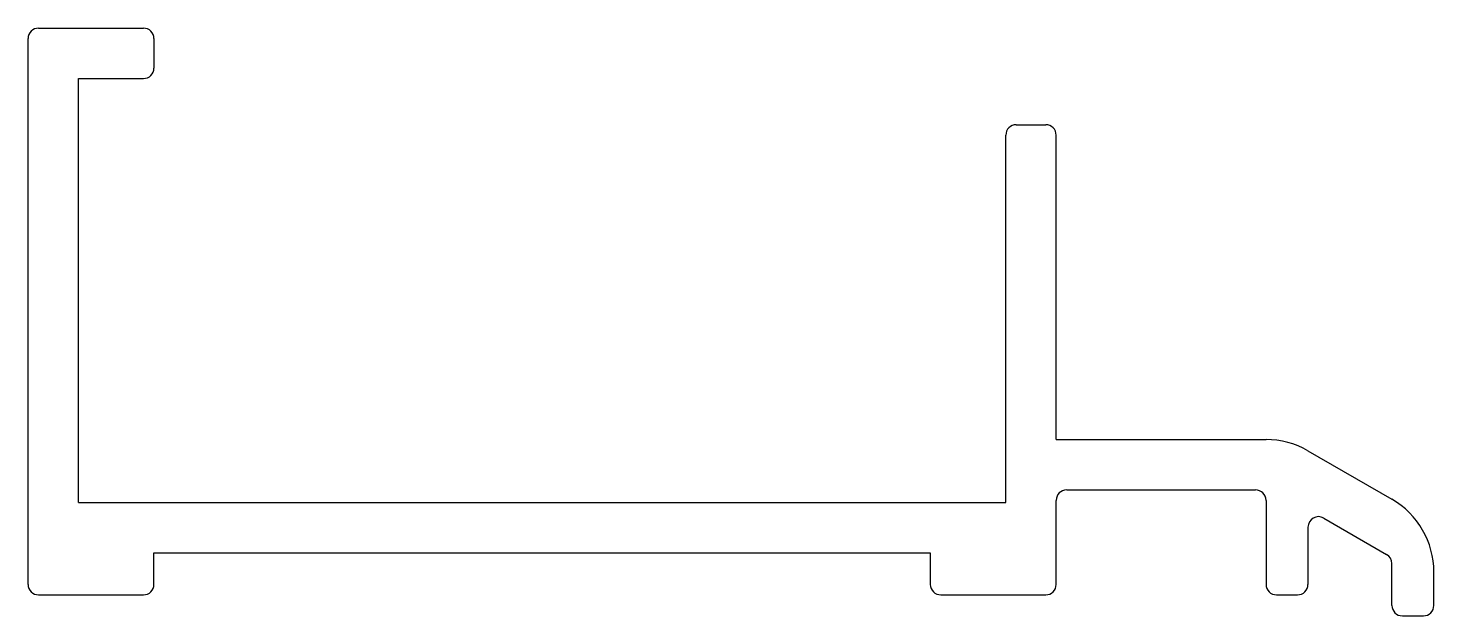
# Model space of a CAD drawing. Extents: x 376.3 to 409.8, y 590.5 to 604.5.
import ezdxf

# ---------------------------------------------------------------- set-up
doc = ezdxf.new("R2010")
doc.units = 0
doc.layers.get('0').update_dxf_attribs({"linetype": 'CONTINUOUS'})

msp = doc.modelspace()

# ---------------------------------------------------------------- linework, layer by layer
for p, q in [((376.507, 604.54), (379.007, 604.54)), ((376.257, 591.29), (376.257, 604.29)), ((379.257, 604.29), (379.257, 603.59)), ((377.457, 593.24), (377.457, 603.34)), ((377.457, 603.34), (379.007, 603.34)), ((399.807, 602.24), (400.507, 602.24)), ((399.557, 593.24), (399.557, 601.99)), ((400.757, 594.74), (400.757, 601.99)), ((400.757, 594.74), (405.757, 594.74)), ((406.757, 594.472), (408.757, 593.317)), ((400.757, 591.29), (400.757, 593.29)), ((401.007, 593.54), (405.507, 593.54)), ((405.757, 593.29), (405.757, 591.29)), ((377.457, 593.24), (399.557, 593.24)), ((406.757, 592.653), (406.757, 591.29)), ((407.132, 592.87), (408.632, 592.004)), ((379.257, 591.29), (379.257, 592.04)), ((379.257, 592.04), (397.757, 592.04)), ((397.757, 592.04), (397.757, 591.29)), ((408.757, 590.79), (408.757, 591.787)), ((409.757, 590.79), (409.757, 591.585)), ((376.507, 591.04), (379.007, 591.04)), ((398.007, 591.04), (400.507, 591.04)), ((406.007, 591.04), (406.507, 591.04)), ((409.007, 590.54), (409.507, 590.54))]:
    msp.add_line(p, q)
for centre, radius, start, end in [((376.507, 604.29), 0.25, 90, 180), ((379.007, 604.29), 0.25, 0, 90), ((379.007, 603.59), 0.25, 270, 0), ((399.807, 601.99), 0.25, 90, 180), ((400.507, 601.99), 0.25, 0, 90), ((405.757, 592.74), 2, 60, 90), ((401.007, 593.29), 0.25, 90, 180), ((405.507, 593.29), 0.25, 0, 90), ((407.757, 591.585), 2, 0, 60), ((407.007, 592.653), 0.25, 60, 180), ((408.507, 591.787), 0.25, 0, 60), ((376.507, 591.29), 0.25, 180, 270), ((379.007, 591.29), 0.25, 270, 0), ((398.007, 591.29), 0.25, 180, 270), ((400.507, 591.29), 0.25, 270, 0), ((406.007, 591.29), 0.25, 180, 270), ((406.507, 591.29), 0.25, 270, 0), ((409.007, 590.79), 0.25, 180, 270), ((409.507, 590.79), 0.25, 270, 0)]:
    msp.add_arc(centre, radius, start, end)

doc.saveas('drawing.dxf')
